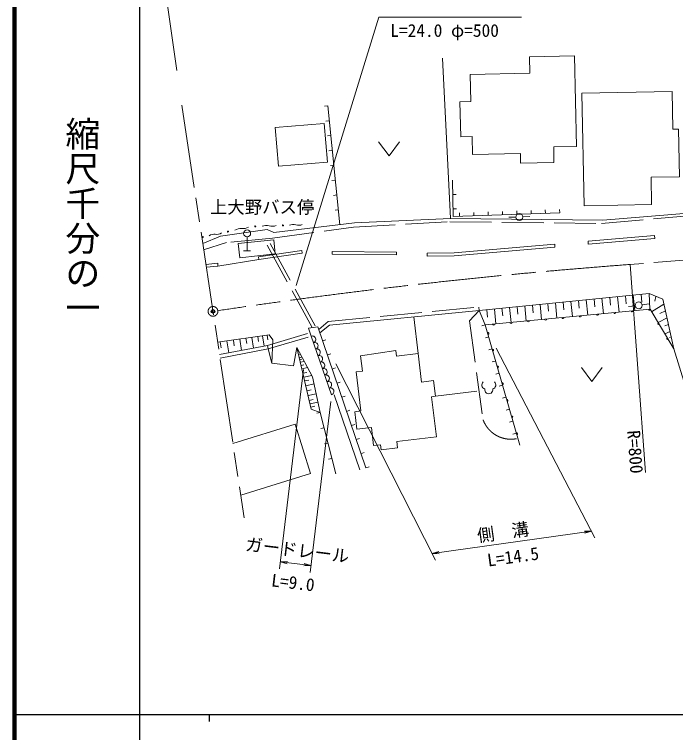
# Model space of a CAD drawing. Units: millimetres, scale not verified. Extents: x 40000 to 680000, y 20000 to 380000.
# Drawn here: x 40000 to 135061, y 202409 to 305670 of the extents above; entities that cross this region are included whole.
import ezdxf
from ezdxf.enums import TextEntityAlignment as Align

# ---------------------------------------------------------------- set-up
doc = ezdxf.new("R2010")
doc.units = ezdxf.units.MM
doc.header["$LTSCALE"] = 1000
doc.header["$PDMODE"] = 32
doc.header["$PDSIZE"] = 500
doc.linetypes.add('CHAIN', pattern=[18.5, 12, -1.5, 3.5, -1.5])
doc.linetypes.add('DASHED', pattern=[7.5, 6, -1.5])
for name, color, linetype, lineweight in [('M-BGD', 7, 'Continuous', 13), ('M-BMK', 2, 'CHAIN', 13), ('M-STR-HTXT', 7, 'Continuous', 13), ('M-TTL', 2, 'Continuous', 140), ('M-TTL-BAND', 7, 'Continuous', 25)]:
    doc.layers.add(name, color=color, linetype=linetype, lineweight=lineweight)
doc.layers.add('M-OTRS', color=6, linetype='Continuous')
doc.styles.add('@ＭＳ ゴシック', font='')
doc.styles.add('ＭＳ ゴシック', font='')
doc.styles.get('@ＭＳ ゴシック').set_extended_font_data('@MS Gothic')
doc.styles.get('ＭＳ ゴシック').set_extended_font_data('MS Gothic')

# ---------------------------------------------------------------- blocks, each defined once
blk = doc.blocks.new('畑')
at = {"color": 7, "linetype": 'Continuous', "lineweight": 13}
for p, q in [((-1.5, 2), (0, 0)), ((0, 0), (1.5, 2))]:
    blk.add_line(p, q, dxfattribs=at)
blk = doc.blocks.new('園庭')
at = {"color": 7, "linetype": 'Continuous', "lineweight": 13}
for centre, start, end in [((-0.4, 0.4), 131.4195, 251.1424), ((0.4, 0.4), 288.8576, 48.5806), ((0, -0.25), 172.1402, 7.8598)]:
    blk.add_arc(centre, 0.6, start, end, dxfattribs=at)
blk = doc.blocks.new('open_arrow')
at = {"color": 0, "linetype": 'Continuous', "lineweight": -2}
blk.add_lwpolyline([(7.5, 1.25), (0, 0), (7.5, -1.25)], dxfattribs=at)

msp = doc.modelspace()

# ---------------------------------------------------------------- linework, layer by layer
at = {"layer": 'M-BGD'}
for p, q in [((102702, 276332), (101539, 299390)), ((85062, 292507), (84565, 292457)), ((85062, 292507), (86810, 275436)), ((85281, 290374), (84783, 290323)), ((85499, 288240), (85002, 288189)), ((85718, 286106), (85220, 286055)), ((85936, 283972), (85439, 283921)), ((86155, 281838), (85657, 281787)), ((102967, 281841), (103067, 276588)), ((86373, 279704), (85876, 279653)), ((103006, 279781), (103506, 279791)), ((86592, 277570), (86094, 277519)), ((103046, 277721), (103546, 277731)), ((103067, 276588), (118406, 277129)), ((103993, 276620), (103976, 277120)), ((106052, 276693), (106035, 277193)), ((108111, 276766), (108094, 277265)), ((110170, 276838), (110152, 277338)), ((112229, 276911), (112211, 277411)), ((114288, 276984), (114270, 277483)), ((116347, 277056), (116329, 277556)), ((118406, 277129), (118388, 277629)), ((124576, 276091), (138130, 277214)), ((88907, 275690), (102702, 276332)), ((102702, 276332), (124576, 276091)), ((112090, 276515), (111090, 276496)), ((113089, 276554), (114087, 276612)), ((69619, 273766), (76356, 274728)), ((76356, 274728), (77318, 274287)), ((77318, 274287), (88907, 275690)), ((67078, 272722), (69619, 273766)), ((73461, 273682), (73461, 271682)), ((132029, 273856), (122465, 273054)), ((132029, 273856), (132062, 273457)), ((117672, 272613), (103211, 271371)), ((117672, 272613), (117707, 272214)), ((122465, 273054), (122498, 272655)), ((132062, 273457), (122498, 272655)), ((72961, 271682), (73961, 271682)), ((81317, 271728), (75101, 270805)), ((81317, 271728), (81376, 271332)), ((117707, 272214), (103230, 270971)), ((75101, 270805), (75160, 270410)), ((81376, 271332), (75160, 270410)), ((85670, 271572), (85666, 271172)), ((94930, 271091), (85666, 271172)), ((94933, 271491), (85670, 271572)), ((94933, 271491), (94930, 271091)), ((103211, 271371), (99336, 271331)), ((99336, 271331), (99341, 270931)), ((103230, 270971), (99341, 270931)), ((69227, 269886), (67531, 269720)), ((69227, 269886), (69265, 269487)), ((75160, 270410), (69265, 269487)), ((69265, 269487), (67591, 269324)), ((106820, 263094), (131241, 265529)), ((130100, 265416), (130212, 264295)), ((131241, 265529), (133231, 264703)), ((131241, 265529), (131330, 263275)), ((119992, 264407), (120211, 262214)), ((121106, 264518), (121216, 263419)), ((122220, 264630), (122440, 262426)), ((123339, 264741), (123449, 263637)), ((124458, 264853), (124679, 262638)), ((125582, 264965), (125693, 263855)), ((126707, 265077), (126929, 262852)), ((127836, 265190), (127947, 264075)), ((128966, 265302), (129189, 263067)), ((132236, 265116), (132050, 264416)), ((133231, 264703), (134808, 257608)), ((106820, 263094), (106771, 263591)), ((110093, 263420), (110200, 262346)), ((111182, 263529), (111397, 261375)), ((112275, 263638), (112383, 262559)), ((113369, 263747), (113585, 261584)), ((114468, 263856), (114576, 262772)), ((115567, 263966), (115784, 261793)), ((116670, 264076), (116779, 262987)), ((117774, 264186), (117992, 262003)), ((118883, 264297), (118992, 263202)), ((129258, 263780), (128264, 263674)), ((130250, 263905), (131240, 264051)), ((133385, 264010), (131610, 262914)), ((85326, 261010), (106820, 263094)), ((106820, 263094), (107702, 261024)), ((131392, 263277), (107702, 261024)), ((107920, 263203), (108027, 262134)), ((109004, 263312), (109218, 261168)), ((134808, 257608), (131392, 263277)), ((133604, 263027), (132772, 262672)), ((133822, 262044), (132530, 261388)), ((82304, 260560), (83627, 260757)), ((82670, 259405), (82304, 260560)), ((90517, 240483), (83627, 260757)), ((83926, 259878), (85326, 261010)), ((107702, 261024), (107221, 260887)), ((107702, 261024), (112658, 243717)), ((134032, 261098), (133504, 260872)), ((69221, 258524), (76644, 259593)), ((74161, 259235), (74385, 257685)), ((75000, 259356), (75107, 258616)), ((75682, 259454), (75895, 257973)), ((76334, 259548), (76429, 258888)), ((76644, 259593), (77133, 258880)), ((82670, 259405), (85598, 250995)), ((108198, 259293), (107717, 259156)), ((134256, 260093), (133532, 259725)), ((134427, 259320), (134165, 259208)), ((69606, 258580), (69730, 257715)), ((70567, 258718), (70814, 257003)), ((71489, 258851), (71607, 258030)), ((72407, 258983), (72642, 257352)), ((73286, 259109), (73398, 258330)), ((77133, 258880), (77001, 255519)), ((84316, 258729), (84790, 258890)), ((69489, 256749), (76382, 258066)), ((69563, 256255), (76476, 257575)), ((76476, 257575), (76382, 258066)), ((80117, 255144), (80624, 257791)), ((80624, 257791), (82689, 248931)), ((108693, 257563), (108212, 257425)), ((134808, 257608), (137924, 247358)), ((80872, 256727), (80977, 256751)), ((80972, 256298), (81361, 256389)), ((85005, 256702), (85479, 256863)), ((81038, 256013), (81314, 256077)), ((81122, 255655), (81678, 255786)), ((81231, 255187), (81614, 255277)), ((109189, 255832), (108708, 255694)), ((81343, 254705), (82147, 254893)), ((81490, 254073), (82020, 254197)), ((85694, 254675), (86168, 254836)), ((109684, 254101), (109204, 253964)), ((81627, 253489), (82747, 253750)), ((81748, 252968), (82332, 253104)), ((81913, 252259), (83076, 252530)), ((86383, 252647), (86857, 252808)), ((110180, 252370), (109699, 252233)), ((82076, 251559), (82650, 251693)), ((82239, 250861), (83380, 251126)), ((85974, 250995), (89653, 240183)), ((82400, 250171), (82963, 250303)), ((82517, 249668), (83639, 249930)), ((87072, 250620), (87545, 250781)), ((110675, 250640), (110195, 250502)), ((82623, 249213), (83186, 249344)), ((82689, 248931), (83965, 248443)), ((111171, 248909), (110690, 248771)), ((83965, 248443), (83481, 248319)), ((83965, 248443), (86218, 239620)), ((87761, 248593), (88234, 248754)), ((111666, 247178), (111186, 247041)), ((84529, 246237), (84044, 246113)), ((88450, 246565), (88923, 246726)), ((112162, 245448), (111681, 245310)), ((85092, 244031), (84607, 243908)), ((89139, 244538), (89612, 244699)), ((89828, 242511), (90301, 242672)), ((85655, 241826), (85170, 241702)), ((90517, 240483), (90990, 240644))]:
    msp.add_line(p, q, dxfattribs=at)
at = {"layer": 'M-BGD', "linetype": 'CHAIN'}
msp.add_line((64074, 292631), (73027, 233303), dxfattribs=at)
at = {"layer": 'M-BGD', "linetype": 'DASHED'}
for p, q in [((124411, 275600), (138163, 276816)), ((88762, 275059), (102596, 275861)), ((102596, 275861), (124411, 275600)), ((77092, 273495), (88762, 275059)), ((70496, 272873), (67213, 271830)), ((77092, 273495), (70496, 272873)), ((82826, 260637), (75865, 273379)), ((83265, 260877), (76407, 273430)), ((85129, 261493), (106771, 263591)), ((106820, 263094), (105431, 261615)), ((83755, 260382), (85129, 261493)), ((98050, 256899), (97423, 262183)), ((105431, 261615), (107383, 247387)), ((76381, 258068), (82528, 259885)), ((76476, 257575), (82670, 259405)), ((76476, 257575), (77001, 255519)), ((82858, 253539), (80624, 257791)), ((77001, 255519), (80117, 255144)), ((83960, 248445), (82858, 253539)), ((100518, 250768), (106816, 251516))]:
    msp.add_line(p, q, dxfattribs=at)
at = {"layer": 'M-BGD'}
for points in [[(105526, 297045), (105603, 293124), (104062, 293094), (104160, 288083), (105816, 288115), (105867, 285528), (112753, 285663), (112780, 284286), (117574, 284380), (117530, 286624), (120789, 286687), (120533, 299712), (114070, 299585), (114116, 297214)], [(121590, 294336), (121910, 278144), (131605, 278336), (131528, 282242), (135623, 282323), (135487, 289180), (134665, 289163), (134558, 294591)], [(77473, 289399), (84521, 290000), (84996, 284431), (77948, 283830)]]:
    msp.add_lwpolyline(points, close=True, dxfattribs=at)
at = {"layer": 'M-BGD', "linetype": 'DASHED'}
msp.add_lwpolyline([(72196, 272710), (77282, 273276), (77510, 271227), (72424, 270662)], close=True, dxfattribs=at)
at = {"layer": 'M-BGD'}
for points in [[(98050, 256899), (94916, 256527), (94858, 257368), (89781, 256601)], [(89781, 256601), (90026, 254376), (89153, 254272), (89820, 248651), (88939, 248546), (89235, 246046), (91332, 246294), (91642, 243679), (92628, 243796), (92713, 243077), (95071, 243357), (94965, 244256), (100667, 244932), (99982, 250705), (100518, 250768)], [(100518, 250768), (100250, 253020), (98534, 252816), (98050, 256899)], [(71419, 243958), (80373, 246736), (82570, 239657), (72538, 236543)]]:
    msp.add_lwpolyline(points, dxfattribs=at)
for centre in [(112590, 276524), (73461, 274182), (129756, 263832)]:
    msp.add_circle(centre, 500, dxfattribs=at)
for centre, radius, start, end in [((72519, 273172), 1704, 85.23953, 119.36259), ((72801, 276569), 1704, 265.23953, 299.36259), ((74629, 275179), 75, 0, 180), ((74629, 275179), 75, 180, 0), ((76191, 273610), 1704, 75.17327, 109.29633), ((77064, 276905), 1704, 255.17327, 289.29633), ((78615, 275335), 75, 0, 180), ((78615, 275335), 75, 180, 0), ((80056, 274000), 1465, 73.82241, 110.64718), ((80873, 276814), 1465, 253.82241, 290.64718), ((67078, 273653), 75, 0, 180), ((67078, 273653), 75, 180, 0), ((68731, 272591), 1465, 83.88868, 120.71345), ((69042, 275504), 1465, 263.88868, 300.71345), ((70706, 274444), 75, 0, 180), ((70706, 274444), 75, 180, 0), ((121347, 262322), 150, 185.43176, 5.43176), ((123835, 262558), 150, 185.43176, 5.43176), ((126324, 262795), 150, 185.43176, 5.43176), ((128813, 263032), 150, 185.43176, 5.43176), ((131302, 263268), 150, 185.43176, 333.92133), ((111392, 261375), 150, 185.43176, 5.43176), ((113880, 261612), 150, 185.43176, 5.43176), ((116369, 261848), 150, 185.43176, 5.43176), ((118858, 262085), 150, 185.43176, 5.43176), ((132635, 261213), 150, 121.07523, 301.07523), ((108903, 261138), 150, 185.43176, 5.43176), ((82838, 258940), 495, 288.59024, 109.80746), ((108058, 259780), 150, 285.97822, 105.97822), ((133926, 259072), 150, 121.07523, 301.07523), ((83163, 258005), 495, 288.59024, 109.80746), ((83489, 257071), 495, 288.59024, 109.80746), ((108746, 257377), 150, 285.97822, 105.97822), ((83814, 256136), 495, 288.59024, 109.80746), ((84139, 255202), 495, 288.59024, 109.80746), ((109434, 254974), 150, 285.97822, 105.97822), ((84465, 254268), 495, 288.59024, 109.80746), ((84790, 253333), 495, 288.59024, 109.80746), ((85115, 252399), 495, 288.59024, 109.80746), ((85441, 251464), 495, 288.59024, 109.80746), ((110123, 252570), 150, 285.97822, 105.97822), ((110811, 250167), 150, 285.97822, 105.97822), ((111499, 247763), 150, 285.97822, 105.97822), ((112187, 245360), 150, 285.97822, 105.97822)]:
    msp.add_arc(centre, radius, start, end, dxfattribs=at)
at = {"layer": 'M-BGD', "linetype": 'DASHED'}
msp.add_arc((111378, 248842), 4252, 200.02196, 283.54175, dxfattribs=at)
at = {"layer": 'M-BMK'}
msp.add_line((143908, 270914), (128430, 269708), dxfattribs=at)
msp.add_circle((68551, 262967), 700, dxfattribs=at)
msp.add_arc((187924, -528077), 800000, 94.26482, 98.53138, dxfattribs=at)
at = {"layer": 'M-OTRS'}
msp.add_point((68551, 262967), dxfattribs=at)
at = {"layer": 'M-STR-HTXT'}
for p, q in [((63368, 297581), (59929, 321703)), ((128502, 269713), (130730, 239796)), ((109267, 257668), (123443, 230429)), ((86194, 255421), (100549, 227213)), ((81586, 254603), (78136, 225961)), ((85479, 250003), (82519, 225433)), ((100070, 228156), (122953, 231370)), ((82638, 226425), (78255, 226954))]:
    msp.add_line(p, q, dxfattribs=at)
msp.add_lwpolyline([(80500, 266682), (92413, 305246), (112922, 305246)], dxfattribs=at)
at = {"layer": 'M-TTL'}
msp.add_line((40000, 380000), (40000, 20000), dxfattribs=at)
at = {"layer": 'M-TTL-BAND'}
for p, q in [((58000, 370000), (58000, 20000)), ((40000, 205000), (579000, 205000)), ((68000, 205000), (68000, 204000))]:
    msp.add_line(p, q, dxfattribs=at)

# ---------------------------------------------------------------- block references
at = {"layer": 'M-BGD', "xscale": 1000, "yscale": 1000}
for name, p in [('畑', (93863, 285322)), ('畑', (123009, 252912)), ('園庭', (108203, 251979))]:
    msp.add_blockref(name, p, dxfattribs=at)
at = {"layer": 'M-STR-HTXT', "rotation": 72.8}
msp.add_blockref('open_arrow', (80500, 266682), dxfattribs=at)
at = {"layer": 'M-STR-HTXT', "xscale": 133, "yscale": 133}
for p, rotation in [((122953, 231370), 188), ((100070, 228156), 8), ((78255, 226954), 353.1), ((82638, 226425), 173.1)]:
    msp.add_blockref('open_arrow', p, dxfattribs=dict(at, rotation=rotation))

# ---------------------------------------------------------------- texts
at = {"layer": 'M-BGD', "style": 'ＭＳ ゴシック'}
msp.add_text('上大野バス停', height=1833, dxfattribs=at).set_placement((75618, 276492), align=Align.BOTTOM_CENTER)
at = {"layer": 'M-STR-HTXT', "style": 'ＭＳ ゴシック'}
msp.add_text('L=24.0 φ=500', height=1833, dxfattribs=at).set_placement((101850, 301886), align=Align.BOTTOM_CENTER)
msp.add_text('R=800', height=1833, rotation=274.26, dxfattribs=at).set_placement((128023, 239554), align=Align.BOTTOM_RIGHT)
for s, rotation, p in [('側\u3000溝', 7.997, (110452, 229768)), ('ガードレール', 353.13, (80507, 227186)), ('L=14.5', 7.997, (111895, 226252)), ('L=9.0', 353.13, (79886, 222531))]:
    msp.add_text(s, height=1833, rotation=rotation, dxfattribs=at).set_placement(p, align=Align.BOTTOM_CENTER)
at = {"layer": 'M-TTL-BAND', "style": '@ＭＳ ゴシック'}
msp.add_text('縮尺千分の一', height=3666, rotation=270, dxfattribs=at).set_placement((49777, 261030), align=Align.MIDDLE_RIGHT)

doc.saveas('drawing.dxf')
